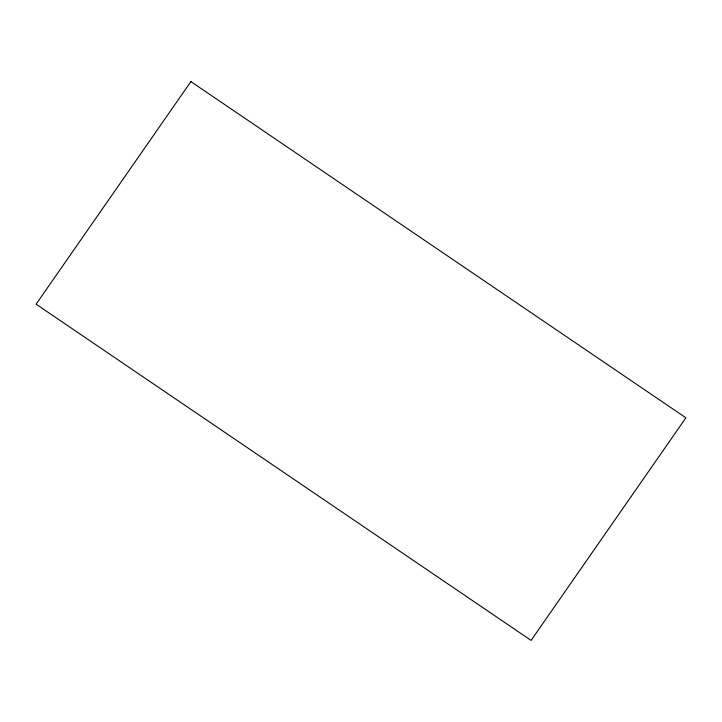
<?xml version="1.0" encoding="UTF-8"?>
<svg xmlns="http://www.w3.org/2000/svg" width="722" height="722" viewBox="0 0 722 722"><rect width="100%" height="100%" fill="white"/><g stroke="black" fill="none" stroke-linecap="round" stroke-linejoin="round"><path stroke-width="1.08" d="M190.906 81.604L36.1 304.188L531.094 640.396L685.9 417.812L190.906 81.604"/></g></svg>
